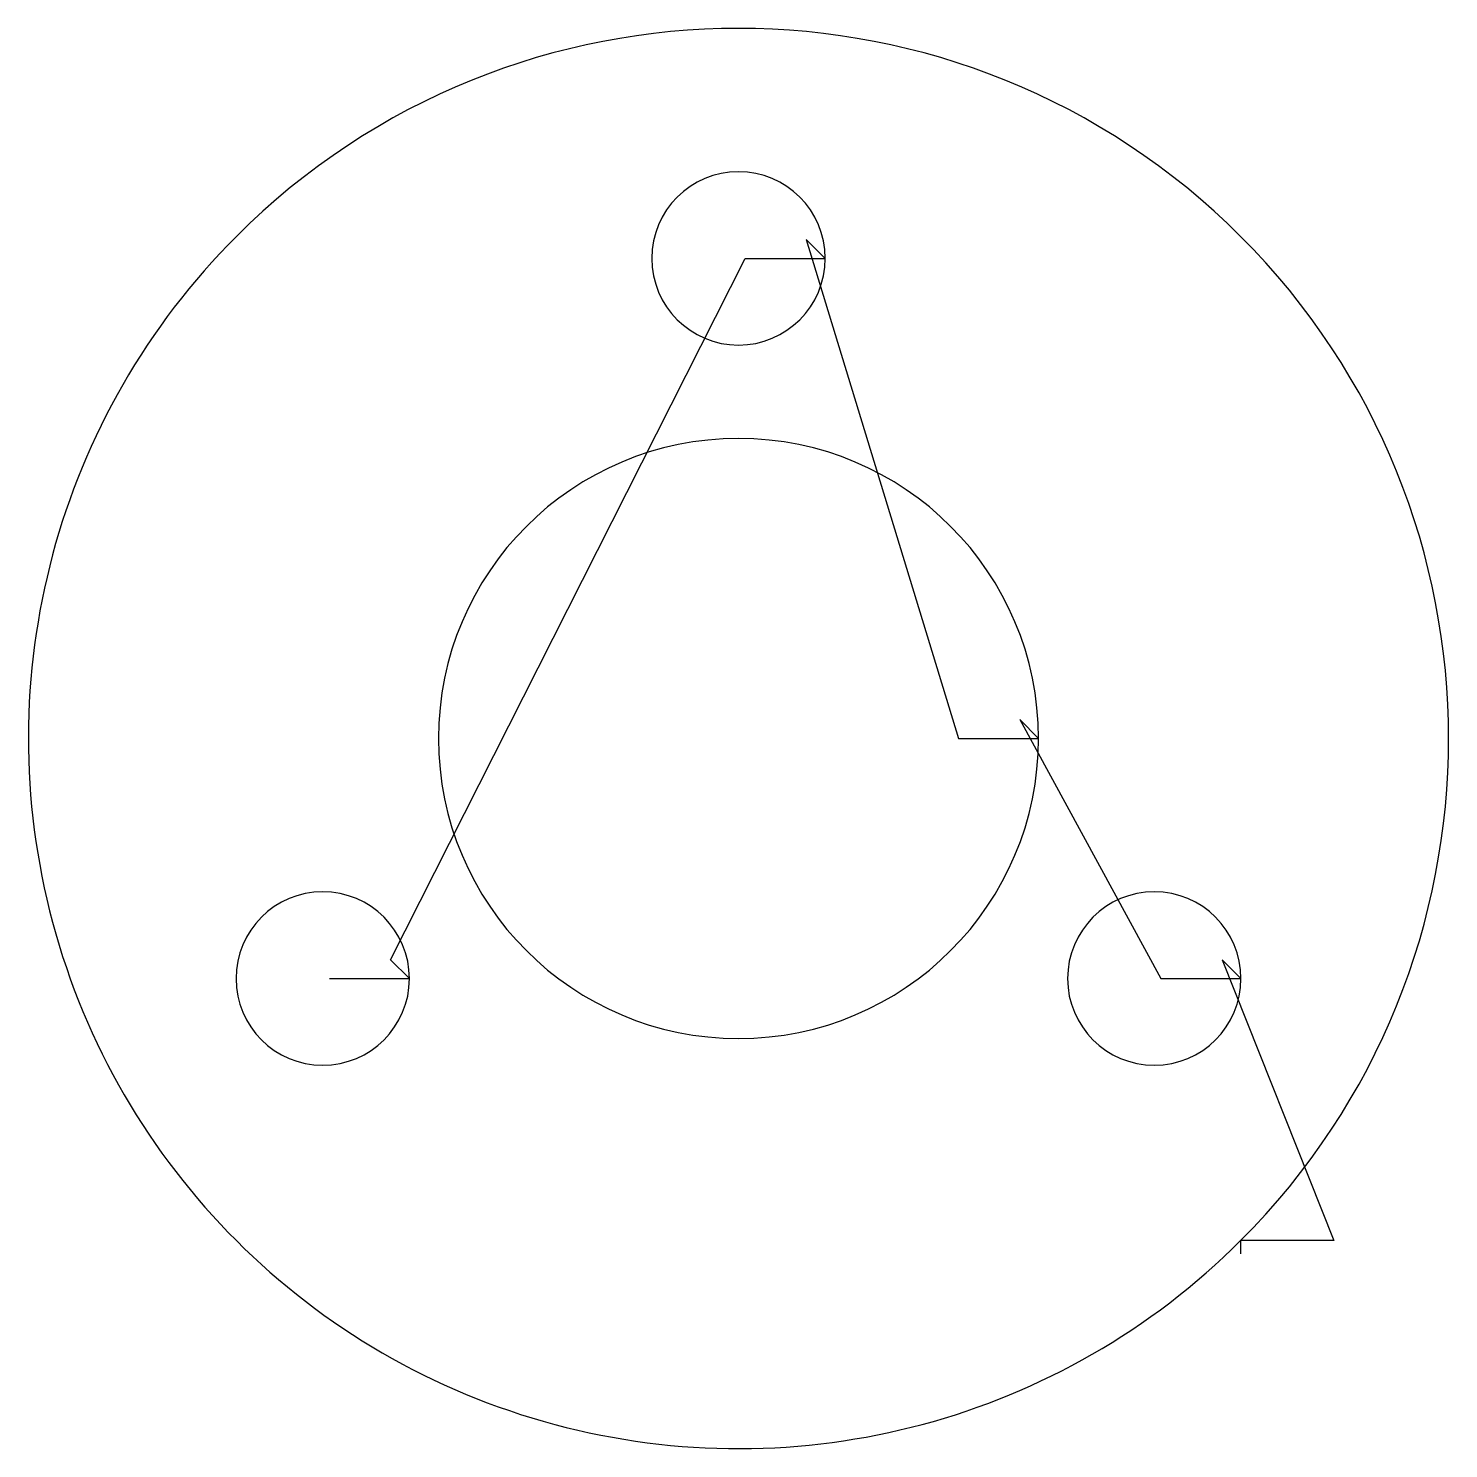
# Model space of a CAD drawing. Header units: metres. Extents: x 173 to 706, y 207 to 740.
import ezdxf

# ---------------------------------------------------------------- set-up
doc = ezdxf.new("R2010")
doc.units = ezdxf.units.M

msp = doc.modelspace()

# ---------------------------------------------------------------- linework, layer by layer
at = {"layer": 'TOOL_0'}
for p, q in [((471.828, 653.335), (464.757, 660.406)), ((464.757, 660.406), (521.828, 473.335)), ((308.873, 390.406), (441.828, 653.335)), ((441.828, 653.335), (471.828, 653.335)), ((551.828, 473.335), (544.757, 480.406)), ((544.757, 480.406), (597.713, 383.335)), ((521.828, 473.335), (551.828, 473.335)), ((315.944, 383.335), (308.873, 390.406)), ((627.713, 383.335), (620.642, 390.406)), ((620.642, 390.406), (662.595, 285.068)), ((285.944, 383.335), (315.944, 383.335)), ((597.713, 383.335), (627.713, 383.335)), ((662.595, 285.068), (627.595, 285.068)), ((627.595, 285.068), (627.595, 280.068))]:
    msp.add_line(p, q, dxfattribs=at)
for centre, radius, start, end in [((439.328, 473.335), 266.25, 315, 134.9997), ((439.328, 653.335), 32.5, 0, 180), ((439.328, 473.335), 266.25, 134.9997, 315), ((439.328, 653.335), 32.5, 180, 0), ((439.328, 473.335), 112.5, 0, 180), ((439.328, 473.335), 112.5, 180, 0), ((283.444, 383.335), 32.5, 0, 180), ((595.213, 383.335), 32.5, 0, 180), ((283.444, 383.335), 32.5, 180, 0), ((595.213, 383.335), 32.5, 180, 0)]:
    msp.add_arc(centre, radius, start, end, dxfattribs=at)

doc.saveas('drawing.dxf')
